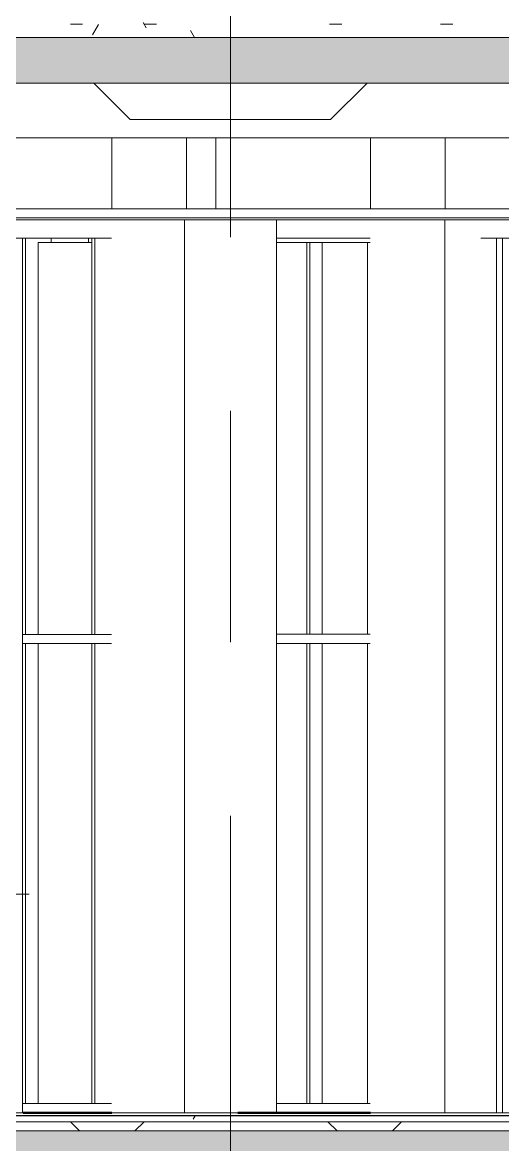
# Model space of a CAD drawing. Header units: millimetres. Extents: x 51154 to 151340, y -24069 to 30962.
# Drawn here: x 134389 to 137026, y -6175 to -17 of the extents above; entities that cross this region are included whole.
import ezdxf

# ---------------------------------------------------------------- set-up
doc = ezdxf.new("R2010")
doc.units = ezdxf.units.MM
doc.linetypes.add('Осевые', pattern=[6350, 1270, -952.5, 3175, -952.5])
for name, color, linetype, lineweight in [('Высотные отметки', 7, 'Continuous', 9), ('Импосты витража', 7, 'Continuous', 9), ('Каркас несущий', 7, 'Continuous', 9), ('Обобщенные модели', 7, 'Continuous', 9), ('Общие ребра', 7, 'Continuous', 9), ('Отделка 1 _4_-1', 7, 'Continuous', 9), ('Перекрытия', 7, 'Continuous', 9), ('Потолки', 7, 'Continuous', 9), ('Стены', 7, 'Continuous', 9), ('Структура _1_', 7, 'Continuous', 18), ('Термическая_воздушная прослойка _3_-1', 7, 'Continuous', 9), ('Штриховка разреза-2', 7, 'Continuous', 9)]:
    doc.layers.add(name, color=color, linetype=linetype, lineweight=lineweight)
doc.layers.add('Линии-1', color=5, linetype='Continuous', lineweight=50, true_color=0x0000ff)
doc.layers.add('Оси-3', color=7, linetype='Осевые', lineweight=9, true_color=0xaaaaaa)
pattern_1 = [(45, (99498.54, 6475), (-424.264, 424.264), [600, -100, 20, -100]), (45, (99498.54, 6899), (-424.264, 424.264), [])]
pattern_2 = [(0, (99498.54, 6475), (812.8, 203.2), [67.056, -542.544, 67.056, -542.544, -3251.2]), (0, (99498.54, 6475), (812.8, 203.2), [-1219.2, 67.056, -1152.144, 67.056, -542.544, -1422.4]), (0, (99498.54, 6475), (812.8, 203.2), [-3048, 67.056, -339.344, 67.056, -948.944]), (120, (99803.34, 6576.6), (-582.3764, 602.30545), [67.056, -542.544, 67.056, -3793.744]), (120, (99803.34, 6576.6), (-582.3764, 602.30545), [-676.656, -542.544, 67.056, -1152.144, -2032]), (120, (99803.34, 6576.6), (-582.3764, 602.30545), [-2438.4, 67.056, -542.544, 67.056, -1355.344]), (120, (99803.34, 6576.6), (-582.3764, 602.30545), [-3115.056, -339.344, 67.056, -948.944]), (240, (99904.94, 6983), (-230.4236, -805.50545), [67.056, -542.544, 67.056, -542.544, -3251.2]), (240, (99904.94, 6983), (-230.4236, -805.50545), [-1219.2, 67.056, -1152.144, 67.056, -542.544, -1422.4]), (240, (99904.94, 6983), (-230.4236, -805.50545), [-3048, 67.056, -339.344, 67.056, -948.944])]

# ---------------------------------------------------------------- blocks, each defined once
blk = doc.blocks.new('Капители 3_4х3_55 - Капители 3_4х3_4-925834-Разрез 1-1')
at = {"layer": 'Обобщенные модели'}
for p, q in [((134781.6, -350), (136281.6, -350)), ((134981.6, -550), (134781.6, -350)), ((136081.6, -550), (136281.6, -350)), ((136081.6, -550), (134981.6, -550))]:
    blk.add_line(p, q, dxfattribs=at)
blk = doc.blocks.new('Прямоугольный импост - Прямоугольный черный-8339183-Разрез 1-1')
at = {"layer": 'Импосты витража'}
for p, q in [((135958.7, -5950), (135781.6, -5950)), ((135615.2, -6000), (135958.7, -6000))]:
    blk.add_line(p, q, dxfattribs=at)
blk = doc.blocks.new('Прямоугольный импост - Прямоугольный черный-8339186-Разрез 1-1')
at = {"layer": 'Импосты витража'}
for p, q in [((136293.4, -5950), (135958.7, -5950)), ((135958.7, -6000), (136293.4, -6000))]:
    blk.add_line(p, q, dxfattribs=at)
blk = doc.blocks.new('Прямоугольный импост - Прямоугольный черный-8339278-Разрез 1-1')
at = {"layer": 'Импосты витража'}
for p, q in [((135958.7, -3374.7), (135781.6, -3374.7)), ((135781.6, -3424.7), (135958.7, -3424.7))]:
    blk.add_line(p, q, dxfattribs=at)
blk = doc.blocks.new('Прямоугольный импост - Прямоугольный черный-8339260-Разрез 1-1')
at = {"layer": 'Импосты витража'}
for p, q in [((136293.4, -3374.7), (135958.7, -3374.7)), ((135958.7, -3424.7), (136293.4, -3424.7))]:
    blk.add_line(p, q, dxfattribs=at)
blk = doc.blocks.new('Прямоугольный импост - Прямоугольный черный-8339279-Разрез 1-1')
at = {"layer": 'Импосты витража'}
for p, q in [((135950, -3424.7), (135967.4, -3424.7)), ((135950, -3424.7), (135950, -5950)), ((135967.4, -3424.7), (136108, -3424.7)), ((135967.4, -5950), (135967.4, -3424.7)), ((135967.4, -5950), (135950, -5950)), ((136108, -5950), (135967.4, -5950))]:
    blk.add_line(p, q, dxfattribs=at)
blk = doc.blocks.new('Прямоугольный импост - Прямоугольный черный-V86-Разрез 1-1')
at = {"layer": 'Импосты витража'}
for p, q in [((136284.7, -3424.7), (136298, -3424.7)), ((136284.7, -3424.7), (136284.7, -5950)), ((136298, -5950), (136284.7, -5950))]:
    blk.add_line(p, q, dxfattribs=at)
blk = doc.blocks.new('Прямоугольный импост - Прямоугольный черный-8339280-Разрез 1-1')
at = {"layer": 'Импосты витража'}
for p, q in [((135950, -1225), (135967.4, -1225)), ((135950, -1225), (135950, -3374.7)), ((135967.4, -1225), (136108, -1225)), ((135967.4, -3374.7), (135967.4, -1225)), ((135967.4, -3374.7), (135950, -3374.7)), ((136108, -3374.7), (135967.4, -3374.7))]:
    blk.add_line(p, q, dxfattribs=at)
blk = doc.blocks.new('Прямоугольный импост - Прямоугольный черный-V87-Разрез 1-1')
at = {"layer": 'Импосты витража'}
for p, q in [((136284.7, -1225), (136298, -1225)), ((136284.7, -1225), (136284.7, -3374.7)), ((136298, -3374.7), (136284.7, -3374.7))]:
    blk.add_line(p, q, dxfattribs=at)
blk = doc.blocks.new('Прямоугольный импост - Прямоугольный черный-8339360-Разрез 1-1')
at = {"layer": 'Импосты витража'}
for p, q in [((134389.5, -6000), (134389.5, -5950)), ((134778.6, -5950), (134389.5, -5950)), ((134389.5, -6000), (134778.6, -6000))]:
    blk.add_line(p, q, dxfattribs=at)
blk = doc.blocks.new('Прямоугольный импост - Прямоугольный черный-8339361-Разрез 1-1')
at = {"layer": 'Импосты витража'}
for p, q in [((134877.3, -5950), (134778.6, -5950)), ((134778.6, -6000), (134879.2, -6000))]:
    blk.add_line(p, q, dxfattribs=at)
blk = doc.blocks.new('Прямоугольный импост - Прямоугольный черный-8339372-Разрез 1-1')
at = {"layer": 'Импосты витража'}
for p, q in [((134389.5, -3425.9), (134406.6, -3425.9)), ((134389.5, -3425.9), (134389.5, -5950)), ((134406.6, -3425.9), (134547.5, -3425.9)), ((134406.6, -5950), (134406.6, -3425.9)), ((134406.6, -5950), (134389.5, -5950)), ((134547.5, -5950), (134406.6, -5950))]:
    blk.add_line(p, q, dxfattribs=at)
blk = doc.blocks.new('Прямоугольный импост - Прямоугольный черный-8339373-Разрез 1-1')
at = {"layer": 'Импосты витража'}
for p, q in [((134389.5, -1200), (134389.5, -3375.9)), ((134406.6, -3375.9), (134406.6, -1200)), ((134547.5, -1225), (134547.5, -1200)), ((134406.6, -3375.9), (134389.5, -3375.9)), ((134547.5, -3375.9), (134406.6, -3375.9))]:
    blk.add_line(p, q, dxfattribs=at)
blk = doc.blocks.new('Прямоугольный импост - Прямоугольный черный-8339362-Разрез 1-1')
at = {"layer": 'Импосты витража'}
for p, q in [((134389.5, -3425.9), (134389.5, -3375.9)), ((134778.6, -3375.9), (134389.5, -3375.9)), ((134389.5, -3425.9), (134778.6, -3425.9))]:
    blk.add_line(p, q, dxfattribs=at)
blk = doc.blocks.new('Прямоугольный импост - Прямоугольный черный-8339363-Разрез 1-1')
at = {"layer": 'Импосты витража'}
for p, q in [((134877.3, -3375.9), (134778.6, -3375.9)), ((134778.6, -3425.9), (134877.3, -3425.9))]:
    blk.add_line(p, q, dxfattribs=at)
blk = doc.blocks.new('Прямоугольный импост - Прямоугольный черный-8339366-Разрез 1-1')
at = {"layer": 'Импосты витража'}
for p, q in [((134770.1, -3425.9), (134787.2, -3425.9)), ((134770.1, -3425.9), (134770.1, -5950)), ((134787.2, -3425.9), (134877.3, -3425.9)), ((134787.2, -5950), (134787.2, -3425.9)), ((134787.2, -5950), (134770.1, -5950)), ((134877.3, -5950), (134787.2, -5950))]:
    blk.add_line(p, q, dxfattribs=at)
blk = doc.blocks.new('Прямоугольный импост - Прямоугольный черный-8339367-Разрез 1-1')
at = {"layer": 'Импосты витража'}
for p, q in [((134770.1, -1200), (134770.1, -3375.9)), ((134787.2, -3375.9), (134787.2, -1200)), ((134787.2, -3375.9), (134770.1, -3375.9)), ((134877.3, -3375.9), (134787.2, -3375.9))]:
    blk.add_line(p, q, dxfattribs=at)
blk = doc.blocks.new('Высотные отметки - Высотная отметка - Стрелка-4455449-Разрез 1-1')
at = {"layer": 'Высотные отметки'}
blk.add_hatch(color=256, dxfattribs=at).paths.add_polyline_path([(148754.2, 732.8), (148287, 265.7), (147819.8, 732.8), (147687, 600), (148287, 0), (148887, 600)], flags=0)
for p, q in [((148287, 1200), (151287, 1200)), ((148287, 0), (148287, 1200)), ((147687, 600), (147819.8, 732.8)), ((147819.8, 732.8), (148287, 265.7)), ((148287, 265.7), (148754.2, 732.8)), ((148754.2, 732.8), (148887, 600)), ((148287, 0), (147687, 600)), ((148887, 600), (148287, 0)), ((147191.4, 0), (148583.7, 0))]:
    blk.add_line(p, q, dxfattribs=at)

msp = doc.modelspace()

# ---------------------------------------------------------------- hatches: boundary and pattern name
at = {"layer": 'Штриховка разреза-2'}
h = msp.add_hatch(dxfattribs=at)
h.set_pattern_fill('FP_4', color=256, style=0, pattern_type=2)
h.set_pattern_definition(pattern_2)
h.paths.add_polyline_path([(139715.8, -100), (141657, -100), (141657, -17), (130621.6, -17), (130621.6, -100), (136661.9, -100)], flags=0)
h = msp.add_hatch(dxfattribs=at)
h.set_pattern_fill('FP_2', color=256, style=0, pattern_type=2)
h.set_pattern_definition(pattern_1)
h.paths.add_polyline_path([(129027.3, -350), (141807, -350), (141807, -100), (128781.6, -100), (128781.6, -350)], flags=0)
h.paths.add_polyline_path([(57261.5, -350), (71681.6, -350), (71681.6, -230), (72081.6, -230), (72081.6, -100), (57031.6, -100), (57031.6, -350)], flags=0)
h.paths.add_polyline_path([(120228.8, -350), (127419.2, -350), (127419.2, -100), (120228.8, -100), (120228.8, -221.7)], flags=0)
h.paths.add_polyline_path([(104331.6, -230), (104481.6, -230), (104481.6, -100), (104331.6, -100), (104331.6, -221.7)], flags=0)
h = msp.add_hatch(dxfattribs=at)
h.set_pattern_fill('FP_4', color=256, style=0, pattern_type=2)
h.set_pattern_definition(pattern_2)
h.paths.add_polyline_path([(138952.3, -6050), (139636.6, -6050), (139636.6, -6017), (132861.2, -6017), (132861.2, -6050), (138188.9, -6050)], flags=0)
h = msp.add_hatch(dxfattribs=at)
h.set_pattern_fill('FP_5', color=256, style=0, pattern_type=2)
h.set_pattern_definition([(45, (99498.5, 6475), (-707.107, 707.107), []), (135, (99498.5, 6475), (-707.107, -707.107), [])])
h.paths.add_polyline_path([(138952.3, -6100), (139636.6, -6100), (139636.6, -6050), (132861.2, -6050), (132861.2, -6100), (138188.9, -6100)], flags=0)
h = msp.add_hatch(dxfattribs=at)
h.set_pattern_fill('FP_2', color=256, style=0, pattern_type=2)
h.set_pattern_definition(pattern_1)
h.paths.add_polyline_path([(116811.8, -6350), (141820.5, -6350), (141820.5, -6100), (104181.6, -6100), (104181.6, -6350), (115284.9, -6350)], flags=0)
h.paths.add_polyline_path([(59170.2, -6350), (67441.6, -6350), (67441.6, -6100), (59031.6, -6100), (59031.6, -6350)], flags=0)
h.paths.add_polyline_path([(67951.6, -6350), (82081.6, -6350), (82081.6, -6100), (67951.6, -6100)], flags=0)

# ---------------------------------------------------------------- linework, layer by layer
at = {"layer": 'Каркас несущий'}
for p, q in [((133587.5, -350), (141160.8, -350)), ((136299.9, -350), (136581.8, -350)), ((136581.8, -350), (136906.6, -350)), ((137113.3, -650), (133587.5, -650))]:
    msp.add_line(p, q, dxfattribs=at)
at = {"layer": 'Линии-1'}
for p, q in [((134393.6, -6000), (134879.2, -6000)), ((135571.5, -6000), (136299.9, -6000))]:
    msp.add_line(p, q, dxfattribs=at)
at = {"layer": 'Общие ребра'}
msp.add_line((139636.6, -6015), (132861.2, -6015), dxfattribs=at)
at = {"layer": 'Оси-3'}
msp.add_line((135531.6, -22468.7), (135531.6, 29000), dxfattribs=at)
at = {"layer": 'Отделка 1 _4_-1'}
for p, q in [((132860.1, -1100), (139539.1, -1100)), ((139636.6, -6000), (132861.2, -6000))]:
    msp.add_line(p, q, dxfattribs=at)
at = {"layer": 'Перекрытия'}
for p, q in [((135019.4, -100), (134878.4, -100)), ((135781.6, -100), (135281.6, -100)), ((135781.6, -100), (135281.6, -100)), ((136466.8, -100), (136305.5, -100)), ((135282.7, -6000), (135782.7, -6000)), ((135332.7, -6000), (135732.7, -6000)), ((135782.7, -6100), (135282.7, -6100)), ((135732.7, -6100), (135332.7, -6100))]:
    msp.add_line(p, q, dxfattribs=at)
at = {"layer": 'Потолки'}
for p, q in [((135281.6, -1040), (135781.6, -1040)), ((135331.6, -1040), (135731.6, -1040)), ((135781.6, -1100), (135281.6, -1100)), ((135731.6, -1100), (135331.6, -1100))]:
    msp.add_line(p, q, dxfattribs=at)
at = {"layer": 'Стены'}
for p, q in [((134878.4, -100), (135306.8, -100)), ((135451.3, -100), (135306.8, -100)), ((136305.5, -100), (136715.9, -100)), ((136906.6, -100), (136715.9, -100)), ((136710.3, -350), (136299.9, -350)), ((136710.3, -350), (136907.2, -350)), ((134879.2, -650), (134879.2, -1040)), ((135289.6, -1040), (135289.6, -650)), ((135451.3, -650), (135451.3, -1040)), ((136299.9, -650), (136299.9, -1040)), ((136710.3, -1040), (136710.3, -650)), ((135288.4, -1100), (134877.3, -1100)), ((135279.6, -1100), (135781.6, -1100)), ((135279.6, -1100), (135279.6, -6000)), ((135783.6, -1100), (135783.6, -6000)), ((136709.1, -1100), (136298, -1100)), ((136709.1, -6000), (136709.1, -1100)), ((136727.4, -1100), (136711, -1100)), ((136907.9, -1100), (136727.4, -1100)), ((134227.2, -1200), (134877.3, -1200)), ((134770.1, -1225), (134474.7, -1225)), ((134474.7, -1225), (134474.7, -3375.9)), ((134751.5, -1225), (134751.5, -1200)), ((135781.6, -1200), (136298, -1200)), ((136017.9, -1225), (135781.6, -1225)), ((136022.6, -1225), (136017.9, -1225)), ((136298, -1225), (136035.4, -1225)), ((136035.4, -1225), (136035.4, -3374.7)), ((136906.6, -1200), (137113.3, -1200)), ((136992.9, -6000), (136992.9, -1200)), ((137025.2, -1200), (137025.2, -6000)), ((134474.7, -3375.9), (134838.2, -3375.9)), ((134842.9, -3375.9), (134838.2, -3375.9)), ((135781.6, -3374.7), (136017.9, -3374.7)), ((136022.6, -3374.7), (136017.9, -3374.7)), ((136035.4, -3374.7), (136298, -3374.7)), ((134838.2, -3425.9), (134474.7, -3425.9)), ((134474.7, -3425.9), (134474.7, -5950)), ((134842.9, -3425.9), (134838.2, -3425.9)), ((136017.9, -3424.7), (135781.6, -3424.7)), ((136022.6, -3424.7), (136017.9, -3424.7)), ((136298, -3424.7), (136035.4, -3424.7)), ((136035.4, -3424.7), (136035.4, -5950)), ((134474.7, -5950), (134838.2, -5950)), ((134842.9, -5950), (134838.2, -5950)), ((135781.6, -5950), (136017.9, -5950)), ((136022.6, -5950), (136017.9, -5950)), ((136035.4, -5950), (136298, -5950)), ((134879.2, -6000), (134388.8, -6000)), ((134877.3, -6000), (135288.4, -6000)), ((135279.6, -6000), (135781.6, -6000)), ((136299.9, -6000), (135571.5, -6000)), ((136298, -6000), (136709.1, -6000)), ((136711, -6000), (136992.9, -6000)), ((134879.2, -6100), (135289.6, -6100)), ((135213.4, -6100), (135177.5, -6100)), ((135571.5, -6100), (135289.6, -6100)), ((136299.9, -6100), (136710.3, -6100)), ((136637.4, -6100), (136606.3, -6100)), ((136992.2, -6100), (136710.3, -6100)), ((137025.2, -6100), (136955.1, -6100))]:
    msp.add_line(p, q, dxfattribs=at)
at = {"layer": 'Структура _1_'}
for p, q in [((141807, -100), (129081.6, -100)), ((130621.6, -100), (141657, -100)), ((129081.6, -350), (141160.8, -350)), ((139539.1, -1040), (132860.1, -1040)), ((139539.1, -1090), (132860.1, -1090)), ((139636.6, -6017), (132861.2, -6017)), ((139636.6, -6050), (132861.2, -6050)), ((141479.8, -6100), (129081.6, -6100))]:
    msp.add_line(p, q, dxfattribs=at)
at = {"layer": 'Термическая_воздушная прослойка _3_-1'}
msp.add_line((132861.2, -6100), (139636.6, -6100), dxfattribs=at)

# ---------------------------------------------------------------- block references
at = {"layer": 'Высотные отметки'}
msp.add_blockref('Высотные отметки - Высотная отметка - Стрелка-4455449-Разрез 1-1', (-16861.1, -6000), dxfattribs=at)
at = {"layer": 'Импосты витража'}
for name in ['Прямоугольный импост - Прямоугольный черный-8339373-Разрез 1-1', 'Прямоугольный импост - Прямоугольный черный-8339367-Разрез 1-1', 'Прямоугольный импост - Прямоугольный черный-8339280-Разрез 1-1', 'Прямоугольный импост - Прямоугольный черный-V87-Разрез 1-1', 'Прямоугольный импост - Прямоугольный черный-8339362-Разрез 1-1', 'Прямоугольный импост - Прямоугольный черный-8339363-Разрез 1-1', 'Прямоугольный импост - Прямоугольный черный-8339278-Разрез 1-1', 'Прямоугольный импост - Прямоугольный черный-8339260-Разрез 1-1', 'Прямоугольный импост - Прямоугольный черный-8339372-Разрез 1-1', 'Прямоугольный импост - Прямоугольный черный-8339366-Разрез 1-1', 'Прямоугольный импост - Прямоугольный черный-8339279-Разрез 1-1', 'Прямоугольный импост - Прямоугольный черный-V86-Разрез 1-1', 'Прямоугольный импост - Прямоугольный черный-8339360-Разрез 1-1', 'Прямоугольный импост - Прямоугольный черный-8339361-Разрез 1-1', 'Прямоугольный импост - Прямоугольный черный-8339183-Разрез 1-1', 'Прямоугольный импост - Прямоугольный черный-8339186-Разрез 1-1']:
    msp.add_blockref(name, (0, 0), dxfattribs=at)
at = {"layer": 'Обобщенные модели'}
msp.add_blockref('Капители 3_4х3_55 - Капители 3_4х3_4-925834-Разрез 1-1', (0, 0), dxfattribs=at)

doc.saveas('drawing.dxf')
